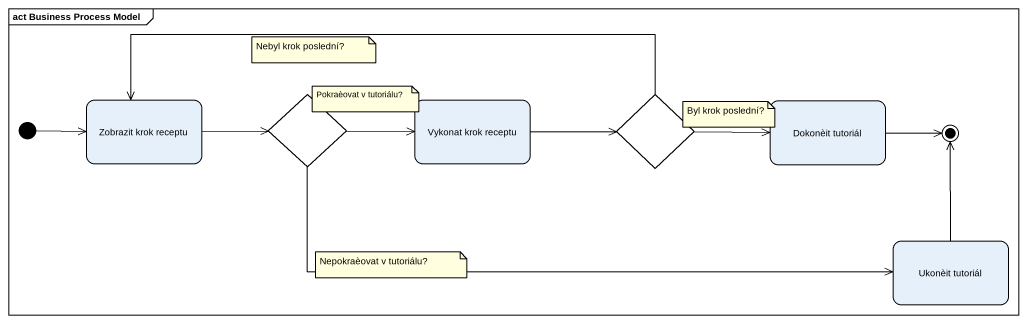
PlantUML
@startuml
mainframe act Business Process Model
hide empty description
state "Zobrazit krok receptu" as Zobrazit_krok_receptu
state choice1 <<choice>>
state "Vykonat krok receptu" as Vykonat_krok_receptu
state choice2 <<choice>>
state "Dokonèit tutoriál" as Dokonèit_tutoriál
state "Ukonèit tutoriál" as Ukonèit_tutoriál
[*] -right-> Zobrazit_krok_receptu
Zobrazit_krok_receptu -right-> choice1
choice1 -right-> Vykonat_krok_receptu
choice1 -right-> Ukonèit_tutoriál
Vykonat_krok_receptu -right-> choice2
choice2 -left-> Zobrazit_krok_receptu
choice2 -right-> Dokonèit_tutoriál
Dokonèit_tutoriál -right-> [*]
Ukonèit_tutoriál -up-> [*]
note as N1
  Nebyl krok poslední?
end note
note as N2
  Pokraèovat v tutoriálu?
end note
note as N3
  Byl krok poslední?
end note
note as N4
  Nepokraèovat v tutoriálu?
end note
@enduml
